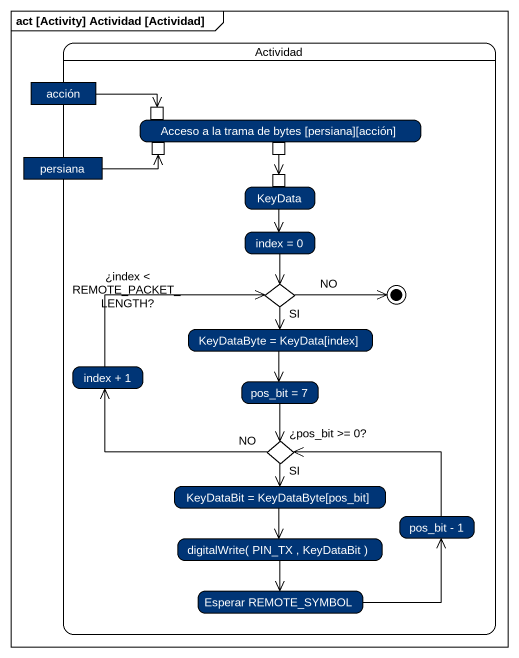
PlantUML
@startuml
mainframe act [Activity] Actividad [Actividad]
hide empty description
state Actividad {
  state acción <<object>> #003576
  state persiana <<object>> #003576
  state "Acceso a la trama de bytes [persiana][acción]" as Acceso_a_la_trama_de_bytes #003576 {
    state pin1 <<inputPin>>
    state pin2 <<inputPin>>
    state pin3 <<outputPin>>
  }
  state KeyData #003576 {
    state pin4 <<inputPin>>
  }
  state "index = 0" as index_0 #003576
  state "¿index < REMOTE_PACKET_LENGTH?" as index_REMOTE_PACKET_LENGTH <<choice>>
  state "KeyDataByte = KeyData[index]" as KeyDataByte_KeyData_index #003576
  state "index + 1" as index_1 #003576
  state "pos_bit = 7" as pos_bit_7 #003576
  state "¿pos_bit >= 0?" as pos_bit_0 <<choice>>
  state "KeyDataBit = KeyDataByte[pos_bit]" as KeyDataBit_KeyDataByte_pos #003576
  state "digitalWrite( PIN_TX , KeyDataBit )" as digitalWrite_PIN_TX #003576
  state "pos_bit - 1" as pos_bit_1 #003576
  state "Esperar REMOTE_SYMBOL" as Esperar_REMOTE_SYMBOL #003576
  index_REMOTE_PACKET_LENGTH -right-> [*] : NO
}
acción -right-> pin1
persiana -right-> pin2
pin3 --> pin4
KeyData --> index_0
index_0 --> index_REMOTE_PACKET_LENGTH
index_REMOTE_PACKET_LENGTH --> KeyDataByte_KeyData_index : SI
KeyDataByte_KeyData_index --> pos_bit_7
index_1 -right-> index_REMOTE_PACKET_LENGTH
pos_bit_7 --> pos_bit_0
pos_bit_0 -left-> index_1 : NO
pos_bit_0 --> KeyDataBit_KeyDataByte_pos : SI
KeyDataBit_KeyDataByte_pos --> digitalWrite_PIN_TX
digitalWrite_PIN_TX --> Esperar_REMOTE_SYMBOL
pos_bit_1 -left-> pos_bit_0
Esperar_REMOTE_SYMBOL -right-> pos_bit_1
@enduml
